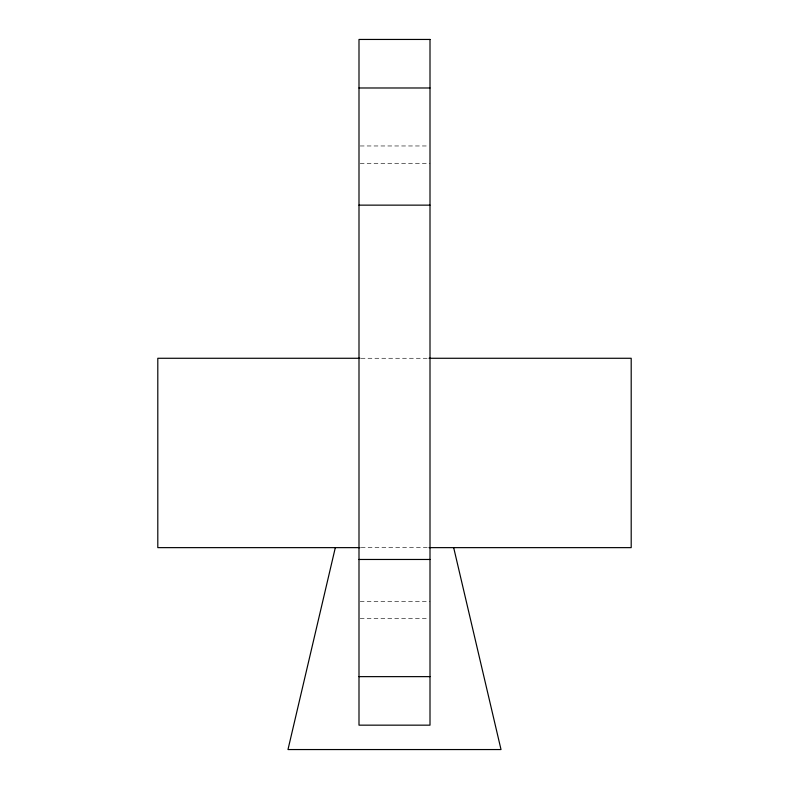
<?xml version="1.0" encoding="UTF-8"?>
<svg xmlns="http://www.w3.org/2000/svg" width="789" height="789" viewBox="0 0 789 789"><rect width="100%" height="100%" fill="white"/><g stroke="black" fill="none" stroke-linecap="round" stroke-linejoin="round"><path stroke-width="0.59" stroke-dasharray="3.94 2.96" d="M360.218 145.965L428.782 145.965M360.218 163.293L430.005 163.293M361.106 358.275L427.786 358.275M361.214 547.635L428.319 547.635M360.218 601.317L430.005 601.317M360.218 618.645L428.782 618.645"/><path stroke-width="1.18" d="M335.325 547.635L287.985 749.55L501.015 749.55L453.675 547.635M358.995 87.983L430.005 87.983M358.995 205.14L430.005 205.14M359.981 358.275L157.8 358.275L157.8 547.635L359.981 547.635M429.019 358.275L631.2 358.275L631.2 547.635L429.019 547.635M358.995 559.47L430.005 559.47M358.995 676.637L430.005 676.637M430.005 39.45L358.995 39.45L358.995 725.16L430.005 725.16L430.005 39.45"/></g></svg>
